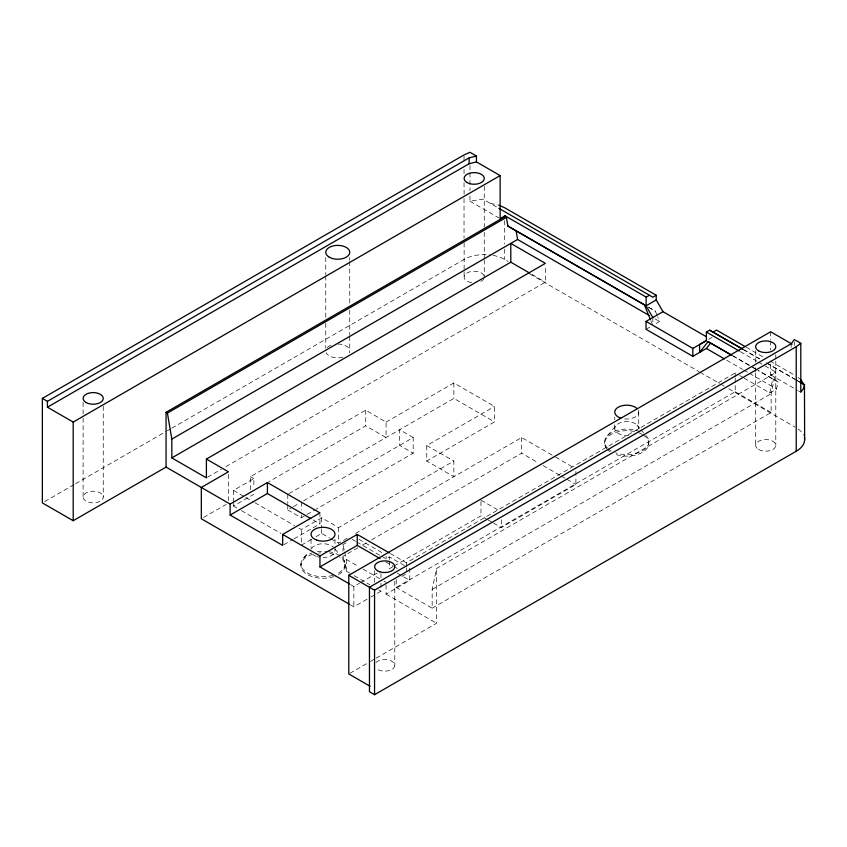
<?xml version="1.0" encoding="UTF-8"?>
<svg xmlns="http://www.w3.org/2000/svg" width="847" height="847" viewBox="0 0 847 847"><rect width="100%" height="100%" fill="white"/><g stroke="black" fill="none" stroke-linecap="round" stroke-linejoin="round"><path stroke-width="0.64" stroke-dasharray="4.24 3.18" d="M396.227 579.634L396.227 587.458L432.161 608.199L432.161 589.417L436.565 568.475L775.545 372.765L775.545 371.981L763.073 364.782M744.132 378.111L769.785 392.923L772.718 378.958L757.98 370.446M432.161 608.199L771.141 412.5L771.141 393.707L775.545 372.765M769.785 392.923L776.572 389.006L778.065 381.87L758.647 370.679M303.914 557.612L308.668 551.937M607.638 435.485L616.351 425.088M44.637 501.583L74.43 484.378M75.584 483.722L166.107 431.451M167.251 430.795L170.681 428.804M171.835 428.148L464.029 259.447A28.766 16.601 0 0 1 490.593 254.979M207.547 477.2L221.289 469.27M225.874 466.623L545.383 282.157L545.383 265.873M250.468 489.735L250.468 476.692L365.724 410.149L386.063 422.092L386.063 437.55L365.724 425.808L268.721 481.805M233.518 502.133L233.518 490.392L253.856 478.64L253.856 487.777M203.576 517.464L226.17 504.41M233.518 503.436L233.518 506.04L253.856 494.299M386.063 422.092L453.854 382.95L494.532 406.433L494.532 421.891L426.74 461.033L426.74 445.575L494.532 406.433M288.901 493.642L453.854 398.408L494.532 421.891M287.758 504.738L287.758 509.958L292.321 507.321M293.464 506.665L299.171 503.372M303.597 500.81L413.177 437.55L413.177 453.198L316.153 509.216M287.758 509.958L301.32 517.782L305.883 515.145M307.027 514.489L315.01 509.873M646.049 329.314L651.703 326.053M656.213 323.448L659.612 321.489L657.706 316.863M299.055 528.221L301.32 529.523L321.659 517.782L338.599 527.575L453.854 461.033L453.854 476.692L426.74 461.033M283.798 544.727L292.84 539.507M293.973 538.861L319.954 523.848L319.954 514.108M311.484 539.317L301.32 545.182L301.32 529.523M316.005 536.702L321.659 533.441L329.568 538.004M330.69 538.66L338.599 543.223L348.869 537.294M355.602 533.419L521.657 437.55L554.425 456.459M346.031 542.853L342.971 544.621L342.971 551.143M708.653 339.361L712.041 337.402M357.858 547.765L342.971 556.363L344.305 562.239A22.054 12.737 0 0 0 339.583 557.146M362.442 545.119L367.026 542.472M371.6 539.835L521.657 453.198L538.597 462.991M381.542 556.278L386.063 558.882L389.451 556.924L406.401 566.717M350.467 584.525L353.855 586.484L359.509 583.212M360.642 582.567L377.582 572.784M392.881 566.685L389.451 568.665L389.451 560.841M394.024 566.029L480.98 515.834L486.623 519.095M390.393 553.557L406.401 562.8L735.207 372.955L738.552 374.893M401.88 576.362L406.401 573.758M350.446 604.864L353.855 606.833L369.673 597.696M370.806 597.05L380.981 591.174L380.981 588.57M396.227 587.458L735.207 391.748L735.207 384.231M386.063 584.981L386.063 594.107L409.789 580.417L409.789 568.665L407.534 567.363M493.399 523.001L501.318 527.575L575.886 484.516L575.886 476.692M770.643 364.379L770.643 374.819L775.545 371.981M432.161 589.417L771.141 393.707M349.927 673.291L369.303 662.1M370.446 661.443L375.009 658.818M376.153 658.151L436.565 623.276L436.565 568.475M469.979 195.943L469.979 201.226L482.906 199.119L497.74 207.674M490.275 203.365L497.591 204.868M772.718 378.958L778.065 381.87M648.738 307.345L655.324 311.093L657.23 315.709M426.74 445.575L453.854 461.033M742.755 349.26L759.897 359.117M766.747 363.067L795.322 379.498M796.455 380.155L799.886 382.135M746.143 347.185L763.221 357.042M770.05 360.981L795.089 375.433M743.782 349.726L759.653 358.895M766.461 362.823L794.804 379.181M795.936 379.837L799.335 381.806M740.405 351.696L757.409 361.51M758.541 362.167L761.94 364.125M469.979 201.226L499.021 217.997M770.643 374.819L797.451 390.287M798.562 390.933L800.796 392.225M733.036 356.047L751.173 366.518M752.316 367.175L756.847 369.8M732.38 355.549L751.797 366.74M752.941 367.397L757.504 370.023M655.027 318.843L659.612 321.489M726.768 360.25L742.607 369.408M743.74 370.054L748.272 372.669M749.404 373.326L776.572 389.006M739.675 375.539L743.02 377.466M532.001 274.428L545.383 282.157M735.207 391.748L771.141 412.5M493.007 255.36A28.766 16.601 0 0 1 504.706 259.447L508.136 261.427M529.851 273.973L699.05 371.653M700.194 372.32L719.632 383.543M720.776 384.199L724.206 386.179M728.78 388.815L795.079 427.1M555.547 457.115L575.886 468.857M543.118 465.596L560.068 475.379M561.201 476.035L565.722 478.64M566.844 479.296L575.886 484.516M413.177 437.55L399.615 429.715L399.615 445.374L413.177 453.198M480.98 500.175L499.052 510.614M487.756 519.74L492.276 522.355M250.468 476.692L253.856 478.64M358.937 539.317L383.797 553.663M352.161 539.317L355.549 541.275M356.682 541.921L380.409 555.621M313.104 519.899L319.954 523.848M385.819 561.879L392.68 565.838M393.823 566.495L397.254 568.475M397.359 573.239L409.789 580.417M233.518 490.392L244.815 496.914M245.948 497.56L253.856 502.133M254.989 502.779L294.534 525.616M344.655 552.032L346.349 559.443L358.641 566.537M363.109 569.12L380.981 579.433L380.981 573.281M384.03 581.19L386.063 582.365M233.518 506.04L236.906 507.999M241.427 510.614L280.982 533.441M342.103 557.612A22.054 12.737 0 0 1 344.305 560.682L346.349 571.185L349.705 573.123M354.173 575.695L369.811 584.726M378.747 589.883L380.981 591.174M386.063 594.107L436.565 623.276M648.474 307.133L655.324 311.093M798.054 377.466L800.796 379.53M637.113 425.088L640.29 428.868M641.073 429.81L643.455 432.648M334.978 549.1L340.526 555.717M650.835 320.568L652.836 325.396M343.247 545.86L344.38 550.794M794.338 341.913L794.338 345.438M791.14 343.797L791.14 347.323M775.788 354.628L775.788 359.89M775.788 361.203L775.788 445.374M770.643 331.759L770.643 339.583M770.643 340.896L770.643 350.023M755.651 350.679L755.651 362.516M755.651 367.778L755.651 371.727M755.651 373.04L755.651 445.374M735.207 372.955L735.207 376.714M735.207 377.974L735.207 382.982M652.836 317.487L652.836 322.76M648.791 441.848L648.791 443.415M638.723 412.108L638.723 428.54A11.985 6.924 0 0 0 626.039 421.637A11.985 6.924 0 0 0 614.837 429.344A11.985 6.924 0 0 0 628.823 435.358M614.753 417.158L614.753 419.689M614.753 424.749L614.753 428.54M604.684 441.848L604.684 443.415M575.886 471.472L575.886 475.379M521.657 437.55L521.657 453.198M504.706 220.696L504.706 243.947M504.706 249.113L504.706 259.447M501.318 519.74L501.318 527.575M484.262 186.319L484.262 227.091M484.262 232.353L484.262 258.653M484.262 259.965L484.262 277.064M480.98 501.477L480.98 515.834M469.979 165.525L469.979 190.649M464.029 156.261L464.029 161.555M464.029 169.495L464.029 173.466M464.029 182.719L464.124 194.207M464.029 198.6L464.029 238.282M464.124 242.867L464.124 270.489M464.124 271.802L464.124 277.064M453.854 382.95L453.854 398.408M406.401 562.8L406.401 566.452M406.401 567.67L406.401 572.54M394.776 581.18L394.776 665.35M389.451 556.924L389.451 559.539M386.063 556.278L386.063 558.882M380.981 583.35L380.981 587.267M374.639 570.656L374.639 585.129M365.724 410.149L365.724 425.808M353.855 586.484L353.855 606.833M349.737 257.562L349.737 260.198M349.737 261.511L349.737 303.597M349.737 310.171L349.737 335.158M349.737 336.481L349.737 350.944M346.349 559.443L346.349 571.185M344.305 560.682L344.305 562.239M338.599 527.575L338.599 543.223M334.999 539.285L334.999 545.606M334.999 546.876L334.999 550.666A11.985 6.924 0 0 1 323.014 557.58M325.767 257.562L325.767 274.661M325.767 275.984L325.767 318.07M325.767 323.321L325.767 348.318M321.659 517.782L321.659 528.221M321.659 529.523L321.659 533.441M311.029 539.285L311.029 548.136M301.32 502.133L301.32 509.958M301.32 515.177L301.32 517.782M300.96 563.975L300.96 565.542M287.758 494.299L287.758 503.436M228.436 474.405L228.436 500.503M103.249 406.295L103.249 497.041A10.069 5.813 0 0 1 88.152 502.07A10.069 5.813 0 0 1 88.152 492.012A10.069 5.813 0 0 1 103.249 497.041M83.112 402.346L83.112 416.819M83.112 418.132L83.112 497.041M483.923 278.568A10.069 5.813 0 0 1 479.233 282.093M471.588 282.676A10.069 5.813 0 0 1 467.078 272.956A10.069 5.813 0 0 1 483.923 275.561M337.752 344.03A11.985 6.924 0 0 1 349.335 352.733M342.823 357.212A11.985 6.924 0 0 1 326.18 352.733M327.376 347.482A11.985 6.924 0 0 1 331.759 344.951M798.234 429.048A28.766 16.601 0 0 1 803.665 435.21M375.983 662.439A10.069 5.813 0 0 1 391.176 660.893A10.069 5.813 0 0 1 391.176 669.797A10.069 5.813 0 0 1 375.983 668.251M638.31 410.308A11.985 6.924 0 0 1 624.652 418.916M345.057 565.542A22.054 12.737 0 0 1 335.253 576.129M334.036 576.563A22.054 12.737 0 0 1 303.914 571.905A22.054 12.737 0 0 1 311.982 554.51M318.419 553.091A22.054 12.737 0 0 1 320.706 552.879M329.822 553.43A22.054 12.737 0 0 1 334.036 554.51M643.307 435.019A22.054 12.737 0 0 1 643.784 451.493A22.054 12.737 0 0 1 615.705 454.447M610.158 451.811A22.054 12.737 0 0 1 607.638 449.778M606.748 448.804A22.054 12.737 0 0 1 611.005 434.49A22.054 12.737 0 0 1 635.705 431.79M638.977 432.828A22.054 12.737 0 0 1 642.333 434.416M345.057 563.975A22.054 12.737 0 0 1 336.439 574.075M333.03 575.314A22.054 12.737 0 0 1 303.628 570.052A22.054 12.737 0 0 1 311.982 552.943M317.307 551.672A22.054 12.737 0 0 1 327.598 551.524M328.721 551.672A22.054 12.737 0 0 1 338.599 554.976M318.917 557.167A11.985 6.924 0 0 1 317.022 556.659M316.143 556.331A11.985 6.924 0 0 1 312.628 554.129M311.431 548.877A11.985 6.924 0 0 1 321.447 543.806A11.985 6.924 0 0 1 333.39 547.204M645.838 435.485A22.054 12.737 0 0 1 642.333 450.858A22.054 12.737 0 0 1 615.705 452.88M611.142 450.858A22.054 12.737 0 0 1 608.4 448.921M607.638 448.222A22.054 12.737 0 0 1 613.313 431.748A22.054 12.737 0 0 1 642.333 432.849M758.594 449.482A10.069 5.813 0 0 0 775.439 446.877A10.069 5.813 0 0 0 763.115 439.762A10.069 5.813 0 0 0 758.594 449.482"/><path stroke-width="1.27" d="M706.356 336.725L663 311.696L646.049 321.394L646.049 329.314L692.835 356.322L692.835 348.403L706.387 340.632L706.387 332.056L709.617 330.192L742.65 349.07M505.045 215.794L500.132 218.642L500.132 175.583L476.438 161.904L476.438 156.028L469.979 152.301L464.029 154.937L42.35 398.397L42.35 502.906L73.202 520.714L166.065 467.099L166.065 412.298L505.045 216.588L505.045 215.794L646.208 297.117L649.437 295.264M652.836 317.487L646.049 305.831L646.208 297.117M799.886 382.135L804.459 384.76L803.665 388.222L800.796 392.225L800.796 343.3L794.338 339.562L791.14 343.797L369.461 587.257L369.461 691.766L374.554 694.699L796.222 451.25A28.766 16.601 0 0 0 804.406 437.338M730.093 354.237L708.081 341.637L699.611 352.405L699.611 344.485L706.387 340.663M692.835 356.322L706.387 348.488L710.675 343.046M370.065 686.239L348.784 673.947L348.784 575.314L374.554 590.19L796.222 346.741L800.796 343.3M42.35 398.397L47.432 401.33L469.111 157.881L476.438 156.028M47.432 401.33L47.432 407.206L469.111 163.746L476.438 161.904M47.432 407.206L73.202 422.071L500.132 175.583M166.065 412.298L167.42 413.082L506.4 217.372L507.872 226.054L644.355 304.856L650.337 319.361M171.825 457.899L510.805 262.189L510.805 243.407L545.383 263.364L206.403 459.074L206.403 477.856L171.825 457.899L171.825 439.106L517.581 239.489L649.3 315.529M230.13 504.081L267.419 482.557L319.954 512.89L282.676 534.425L282.676 545.383L230.13 515.05L230.13 504.081L166.065 467.099M230.13 515.05L267.419 493.515L310.817 518.576M663 311.696L656.224 299.954L656.224 295.264L652.825 297.212L498.883 208.33M646.049 305.831L656.224 299.954M282.676 534.425L319.954 555.95L357.243 534.425L389.249 552.9M713.163 332.056L716.562 330.097L745.011 346.518M319.954 555.95L319.954 566.908L357.243 545.383L380.112 558.575M348.784 575.314L770.643 331.759L792.083 344.136M498.745 205.143L504.706 207.78L656.224 295.264M507.872 226.054L645.054 305.153M709.617 330.192L742.755 349.26M804.459 384.76L804.65 439.498M800.468 382.452L804.65 384.866M706.387 332.056L739.262 351.039M505.045 216.588L506.4 217.372M708.081 341.637L731.903 355.391M706.387 348.488L724.503 358.948M646.049 321.394L692.835 348.403M510.805 262.189L529.767 273.136M206.403 459.074L228.436 471.79L201.321 487.449L201.321 518.766L349.303 604.207M319.954 566.908L349.335 583.869M800.796 379.53L803.867 384.422M516.088 230.617L517.581 239.489M167.42 413.082L171.825 439.106M796.222 346.741L796.222 451.25M469.111 157.881L469.111 163.746M374.554 590.19L374.554 694.699M357.243 534.425L357.243 545.383M267.419 482.557L267.419 493.515M73.202 422.071L73.202 520.714M620.745 418.1A11.985 6.924 0 0 1 618.257 407.206A11.985 6.924 0 0 1 637.113 408.646M467.078 182.539A10.069 5.813 0 0 0 483.923 179.935A10.069 5.813 0 0 0 471.588 172.809A10.069 5.813 0 0 0 467.078 182.539M758.594 350.849A10.069 5.813 0 0 0 775.439 348.244A10.069 5.813 0 0 0 763.115 341.119A10.069 5.813 0 0 0 758.594 350.849M379.668 571.746A10.069 5.813 0 0 0 394.776 566.707A10.069 5.813 0 0 0 379.668 561.677A10.069 5.813 0 0 0 379.668 571.746M86.066 402.516A10.069 5.813 0 0 0 102.911 399.911A10.069 5.813 0 0 0 90.576 392.786A10.069 5.813 0 0 0 86.066 402.516M329.282 257.202A11.985 6.924 0 0 0 349.335 254.1A11.985 6.924 0 0 0 334.65 245.619A11.985 6.924 0 0 0 329.282 257.202M317.022 540.217A11.985 6.924 0 0 0 334.999 534.224A11.985 6.924 0 0 0 317.022 528.232A11.985 6.924 0 0 0 317.022 540.217"/></g></svg>
